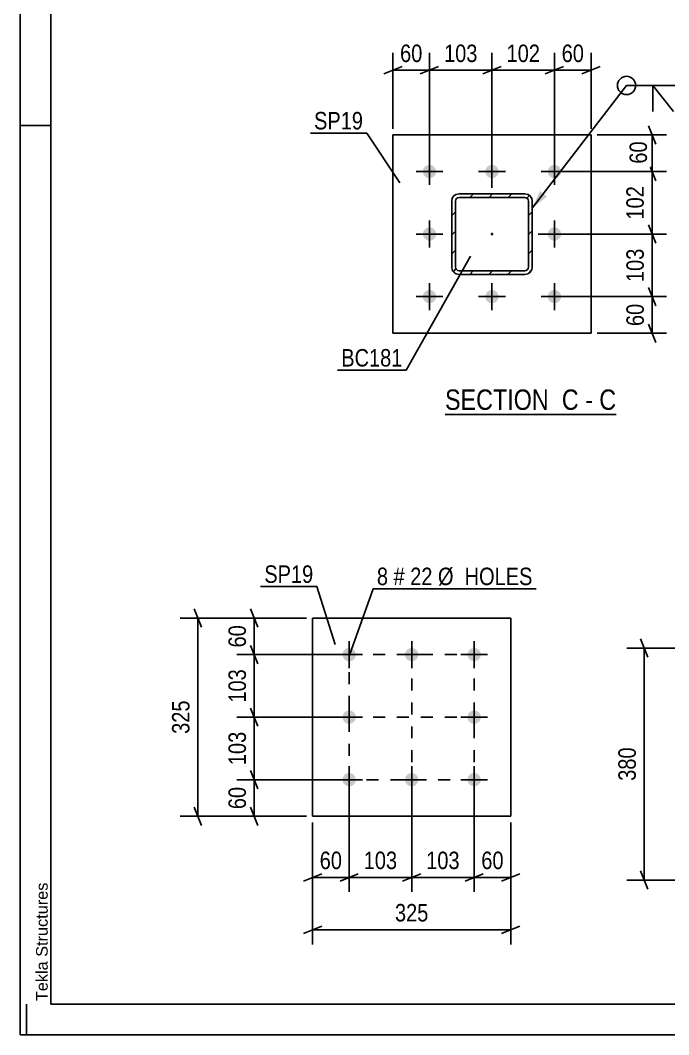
# Model space of a CAD drawing. Header units: millimetres. Extents: x 0 to 841, y 0 to 594.
# Drawn here: x 0 to 106.3, y 0 to 166.2 of the extents above; entities that cross this region are included whole.
import ezdxf

# ---------------------------------------------------------------- set-up
doc = ezdxf.new("R2010")
doc.units = ezdxf.units.MM
doc.linetypes.add('DXK_LINE_DOT2', pattern=[3.9198, 1.9599, -1.9599])
doc.linetypes.add('DXK_LINE_DOT3', pattern=[5.9187, 2.979, -0.9799, 0.9799, -0.9799])
doc.styles.add('Arial', font='arial.ttf', dxfattribs={"height": 0.2})
doc.styles.add('Arial Narrow', font='ARIALN.TTF', dxfattribs={"height": 0.2})

# ---------------------------------------------------------------- blocks, each defined once
blk = doc.blocks.new('Unknown-717034159-1133')
at = {"color": 5, "linetype": 'Continuous'}
for p, q in [((0, 594), (0, 0)), ((5, 589), (5, 5)), ((5, 149), (0, 149)), ((1, 0), (1, 5)), ((5, 5), (836, 5)), ((0, 0), (841, 0))]:
    blk.add_line(p, q, dxfattribs=at)
at = {"color": 174, "linetype": 'Continuous', "style": 'Arial'}
blk.add_text('Tekla Structures', height=1.9102, rotation=90, dxfattribs=at).set_placement((4.5, 5.5))
blk = doc.blocks.new('Unknown-717034159-13 - 2338')
at = {"color": 6, "linetype": 'Continuous'}
blk.add_line((69.66, 101.65), (97.73, 101.65), dxfattribs=at)
at = {"color": 0, "linetype": 'Continuous'}
for points in [[(87.77, 102.4), (87.77, 105.9), (69.66, 105.9), (69.66, 102.4)], [(91.59, 102.4), (91.59, 105.9), (88.82, 105.9), (88.82, 102.4)], [(93.91, 102.4), (93.91, 105.9), (92.64, 105.9), (92.64, 102.4)], [(97.73, 102.4), (97.73, 105.9), (94.96, 105.9), (94.96, 102.4)]]:
    blk.add_wipeout(points, dxfattribs=at)
at = {"color": 7, "linetype": 'Continuous', "style": 'Arial Narrow'}
for s, p in [('SECTION ', (69.66, 102.4)), ('C', (88.82, 102.4)), ('C', (94.96, 102.4)), ('-', (92.64, 102.4))]:
    blk.add_text(s, height=3.34, dxfattribs=at).set_placement(p)
blk = doc.blocks.new('Bolt-717034159-2422 - 2338')
at = {"linetype": 'Continuous'}
for points in [[(67.11, 140.36, -1), (67.11, 142.56, -1)], [(77.36, 140.36, -1), (77.36, 142.56, -1)], [(87.61, 140.36, -1), (87.61, 142.56, -1)], [(67.11, 130.11, -1), (67.11, 132.31, -1)], [(87.61, 130.11, -1), (87.61, 132.31, -1)], [(67.11, 119.86, -1), (67.11, 122.06, -1)], [(77.36, 119.86, -1), (77.36, 122.06, -1)], [(87.61, 119.86, -1), (87.61, 122.06, -1)]]:
    blk.add_hatch(color=1, dxfattribs=at).paths.add_polyline_path(points)
at = {"color": 1, "linetype": 'Continuous'}
for p, q in [((67.11, 139.26), (67.11, 143.66)), ((77.36, 139.26), (77.36, 143.66)), ((87.61, 139.26), (87.61, 143.66)), ((69.31, 141.46), (64.91, 141.46)), ((79.56, 141.46), (75.16, 141.46)), ((89.81, 141.46), (85.41, 141.46)), ((67.11, 129.01), (67.11, 133.41)), ((87.61, 129.01), (87.61, 133.41)), ((69.31, 131.21), (64.91, 131.21)), ((89.81, 131.21), (85.41, 131.21)), ((67.11, 118.76), (67.11, 123.16)), ((77.36, 118.76), (77.36, 123.16)), ((87.61, 118.76), (87.61, 123.16)), ((69.31, 120.96), (64.91, 120.96)), ((79.56, 120.96), (75.16, 120.96)), ((89.81, 120.96), (85.41, 120.96))]:
    blk.add_line(p, q, dxfattribs=at)
blk = doc.blocks.new('Part-717034159-2420 - 2338')
at = {"color": 2, "linetype": 'Continuous'}
for p, q in [((61.11, 147.46), (93.61, 147.46)), ((61.11, 114.96), (61.11, 147.46)), ((93.61, 114.96), (93.61, 147.46)), ((93.61, 114.96), (61.11, 114.96))]:
    blk.add_line(p, q, dxfattribs=at)
at = {"color": 7, "linetype": 'DXK_LINE_DOT2'}
for p, q in [((93.61, 147.46), (61.11, 147.46)), ((93.61, 114.96), (61.11, 114.96))]:
    blk.add_line(p, q, dxfattribs=at)
blk = doc.blocks.new('Part-717034159-2449 - 2338')
at = {"linetype": 'Continuous'}
h = blk.add_hatch(dxfattribs=at)
h.set_pattern_fill('', scale=0.7, style=0, pattern_type=0)
h.set_pattern_definition([(45, (83.2224, 124.701), (-1.57154, 1.57154), [])])
h.paths.add_polyline_path([(82.76, 124.61), (83.22, 124.7), (83.61, 124.96), (83.87, 125.35), (83.96, 125.81), (83.96, 136.61), (83.87, 137.07), (83.61, 137.46), (83.22, 137.72), (82.76, 137.81), (71.96, 137.81), (71.5, 137.72), (71.11, 137.46), (70.85, 137.07), (70.76, 136.61), (70.76, 125.81), (70.85, 125.35), (71.11, 124.96), (71.5, 124.7), (71.96, 124.61)])
h.paths.add_polyline_path([(71.96, 125.21), (71.73, 125.26), (71.54, 125.39), (71.41, 125.58), (71.36, 125.81), (71.36, 136.61), (71.41, 136.84), (71.54, 137.03), (71.73, 137.16), (71.96, 137.21), (82.76, 137.21), (82.99, 137.16), (83.19, 137.03), (83.32, 136.84), (83.36, 136.61), (83.36, 125.81), (83.32, 125.58), (83.19, 125.39), (82.99, 125.26), (82.76, 125.21)])
blk.add_hatch(color=30, dxfattribs=at).paths.add_polyline_path([(77.36, 131.11, -1), (77.36, 131.31, -1)])
at = {"color": 7, "linetype": 'DXK_LINE_DOT2'}
for p, q in [((70.76, 136.61), (70.85, 137.07)), ((70.76, 125.81), (70.76, 136.61)), ((71.41, 136.84), (71.36, 136.61)), ((71.36, 125.81), (71.36, 136.61)), ((71.54, 137.03), (71.41, 136.84)), ((71.5, 137.72), (71.96, 137.81)), ((71.73, 137.16), (71.54, 137.03)), ((71.96, 137.21), (71.73, 137.16)), ((71.96, 137.81), (82.76, 137.81)), ((71.96, 137.21), (82.76, 137.21)), ((82.76, 137.81), (83.22, 137.72)), ((82.99, 137.16), (82.76, 137.21)), ((83.19, 137.03), (82.99, 137.16)), ((83.32, 136.84), (83.19, 137.03)), ((83.36, 136.61), (83.32, 136.84)), ((83.36, 125.81), (83.36, 136.61)), ((83.87, 137.07), (83.96, 136.61)), ((83.96, 125.81), (83.96, 136.61)), ((70.85, 125.35), (70.76, 125.81)), ((71.36, 125.81), (71.41, 125.58)), ((71.41, 125.58), (71.54, 125.39)), ((71.96, 124.61), (71.5, 124.7)), ((71.54, 125.39), (71.73, 125.26)), ((71.73, 125.26), (71.96, 125.21)), ((71.96, 125.21), (82.76, 125.21)), ((82.76, 125.21), (82.99, 125.26)), ((83.22, 124.7), (82.76, 124.61)), ((82.99, 125.26), (83.19, 125.39)), ((83.19, 125.39), (83.32, 125.58)), ((83.32, 125.58), (83.36, 125.81)), ((83.96, 125.81), (83.87, 125.35)), ((71.96, 124.61), (82.76, 124.61))]:
    blk.add_line(p, q, dxfattribs=at)
at = {"color": 2, "linetype": 'Continuous'}
for p, q in [((70.85, 137.07), (70.76, 136.61)), ((70.76, 125.81), (70.76, 136.61)), ((71.36, 136.61), (71.41, 136.84)), ((71.36, 125.81), (71.36, 136.61)), ((71.41, 136.84), (71.54, 137.03)), ((71.96, 137.81), (71.5, 137.72)), ((71.54, 137.03), (71.73, 137.16)), ((71.73, 137.16), (71.96, 137.21)), ((71.96, 137.81), (82.76, 137.81)), ((71.96, 137.21), (82.76, 137.21)), ((83.22, 137.72), (82.76, 137.81)), ((82.76, 137.21), (82.99, 137.16)), ((82.99, 137.16), (83.19, 137.03)), ((83.19, 137.03), (83.32, 136.84)), ((83.32, 136.84), (83.36, 136.61)), ((83.36, 125.81), (83.36, 136.61)), ((83.96, 136.61), (83.87, 137.07)), ((83.96, 125.81), (83.96, 136.61)), ((70.76, 125.81), (70.85, 125.35)), ((71.41, 125.58), (71.36, 125.81)), ((71.54, 125.39), (71.41, 125.58)), ((71.5, 124.7), (71.96, 124.61)), ((71.73, 125.26), (71.54, 125.39)), ((71.96, 125.21), (71.73, 125.26)), ((71.96, 125.21), (82.76, 125.21)), ((82.99, 125.26), (82.76, 125.21)), ((82.76, 124.61), (83.22, 124.7)), ((83.19, 125.39), (82.99, 125.26)), ((83.32, 125.58), (83.19, 125.39)), ((83.36, 125.81), (83.32, 125.58)), ((83.87, 125.35), (83.96, 125.81)), ((71.96, 124.61), (82.76, 124.61))]:
    blk.add_line(p, q, dxfattribs=at)
at = {"color": 7, "linetype": 'DXK_LINE_DOT3'}
blk.add_line((77.36, 131.21), (77.36, 131.21), dxfattribs=at)
at = {"color": 30, "linetype": 'DXK_LINE_DOT3'}
blk.add_line((77.36, 131.21), (77.36, 131.21), dxfattribs=at)
at = {"color": 30, "linetype": 'Continuous'}
blk.add_circle((77.36, 131.21), 0.1, dxfattribs=at)
at = {"color": 7, "linetype": 'DXK_LINE_DOT2'}
for centre, start, end in [((71.96, 136.61), 112.5, 157.5), ((82.76, 136.61), 22.5, 67.5), ((71.96, 125.81), 202.5, 247.5), ((82.76, 125.81), 292.5, 337.5)]:
    blk.add_arc(centre, 1.2, start, end, dxfattribs=at)
at = {"color": 2, "linetype": 'Continuous'}
for centre, start, end in [((71.96, 136.61), 112.5, 157.5), ((82.76, 136.61), 22.5, 67.5), ((71.96, 125.81), 202.5, 247.5), ((82.76, 125.81), 292.5, 337.5)]:
    blk.add_arc(centre, 1.2, start, end, dxfattribs=at)
blk = doc.blocks.new('Bolt-717034159-10711 - 10709')
at = {"linetype": 'Continuous'}
for points in [[(53.94, 63.39, -1), (53.94, 61.19, -1)], [(64.19, 63.39, -1), (64.19, 61.19, -1)], [(74.44, 63.39, -1), (74.44, 61.19, -1)], [(53.94, 53.14, -1), (53.94, 50.94, -1)], [(74.44, 53.14, -1), (74.44, 50.94, -1)], [(53.94, 42.89, -1), (53.94, 40.69, -1)], [(64.19, 42.89, -1), (64.19, 40.69, -1)], [(74.44, 42.89, -1), (74.44, 40.69, -1)]]:
    blk.add_hatch(color=1, dxfattribs=at).paths.add_polyline_path(points)
at = {"color": 1, "linetype": 'Continuous'}
for p, q in [((53.94, 64.49), (53.94, 60.09)), ((64.19, 64.49), (64.19, 60.09)), ((74.44, 64.49), (74.44, 60.09)), ((51.74, 62.29), (56.14, 62.29)), ((61.99, 62.29), (66.39, 62.29)), ((72.24, 62.29), (76.64, 62.29)), ((53.94, 54.24), (53.94, 49.84)), ((74.44, 54.24), (74.44, 49.84)), ((51.74, 52.04), (56.14, 52.04)), ((72.24, 52.04), (76.64, 52.04)), ((53.94, 43.99), (53.94, 39.59)), ((64.19, 43.99), (64.19, 39.59)), ((74.44, 43.99), (74.44, 39.59)), ((51.74, 41.79), (56.14, 41.79)), ((61.99, 41.79), (66.39, 41.79)), ((72.24, 41.79), (76.64, 41.79))]:
    blk.add_line(p, q, dxfattribs=at)
blk = doc.blocks.new('Part-717034159-10710 - 10709')
at = {"color": 2, "linetype": 'Continuous'}
for p, q in [((47.94, 68.29), (47.94, 35.79)), ((80.44, 68.29), (47.94, 68.29)), ((80.44, 35.79), (80.44, 68.29)), ((47.94, 35.79), (80.44, 35.79))]:
    blk.add_line(p, q, dxfattribs=at)
blk = doc.blocks.new('Rectangle-717034159-11099 - 10709')
at = {"color": 1, "linetype": 'DXK_LINE_DOT2'}
blk.add_lwpolyline([(53.94, 62.29), (74.44, 62.29), (74.44, 41.79), (53.94, 41.79), (53.94, 62.29)], close=True, dxfattribs=at)
blk = doc.blocks.new('Line-717034159-11109 - 10709')
at = {"color": 1, "linetype": 'DXK_LINE_DOT2'}
blk.add_line((53.94, 52.04), (74.44, 52.04), dxfattribs=at)
blk = doc.blocks.new('Line-717034159-11116 - 10709')
at = {"color": 1, "linetype": 'DXK_LINE_DOT2'}
blk.add_line((64.19, 62.29), (64.19, 41.79), dxfattribs=at)
blk = doc.blocks.new('StraightDimension-717034159-6726 - 6649')
at = {"color": 7, "linetype": 'Continuous'}
for p, q in [((102.9, 61.85), (101.7, 64.85)), ((119.55, 63.35), (99.45, 63.35)), ((102.3, 25.35), (102.3, 63.35)), ((101.7, 26.85), (102.9, 23.85)), ((119.55, 25.35), (99.45, 25.35))]:
    blk.add_line(p, q, dxfattribs=at)
at = {"color": 0}
blk.add_wipeout([(101.55, 47.69), (97.35, 47.69), (97.35, 41.01), (101.55, 41.01)], dxfattribs=at)
at = {"color": 3, "style": 'Arial Narrow'}
blk.add_text('380', height=2.863, rotation=90.0002, dxfattribs=at).set_placement((100.95, 41.61))
blk = doc.blocks.new('StraightDimension-717034159-2504 - 2338')
at = {"color": 7, "linetype": 'Continuous'}
for p, q in [((61.11, 148.46), (61.11, 160.9)), ((67.11, 142.46), (67.11, 160.9)), ((59.61, 157.45), (62.61, 158.65)), ((61.11, 158.05), (67.11, 158.05)), ((68.61, 158.65), (65.61, 157.45))]:
    blk.add_line(p, q, dxfattribs=at)
at = {"color": 0}
blk.add_wipeout([(66.54, 158.8), (66.54, 163), (61.69, 163), (61.69, 158.8)], dxfattribs=at)
at = {"color": 3, "style": 'Arial Narrow'}
blk.add_text('60', height=2.863, dxfattribs=at).set_placement((62.29, 159.4))
blk = doc.blocks.new('StraightDimension-717034159-2505 - 2338')
at = {"color": 7, "linetype": 'Continuous'}
for p, q in [((67.11, 142.46), (67.11, 160.9)), ((77.36, 138.81), (77.36, 160.9)), ((65.61, 157.45), (68.61, 158.65)), ((67.11, 158.05), (77.36, 158.05)), ((78.86, 158.65), (75.86, 157.45))]:
    blk.add_line(p, q, dxfattribs=at)
at = {"color": 0}
blk.add_wipeout([(75.58, 158.8), (75.58, 163), (68.9, 163), (68.9, 158.8)], dxfattribs=at)
at = {"color": 3, "style": 'Arial Narrow'}
blk.add_text('103', height=2.863, dxfattribs=at).set_placement((69.5, 159.4))
blk = doc.blocks.new('StraightDimension-717034159-2512 - 2338')
at = {"color": 7, "linetype": 'Continuous'}
for p, q in [((77.36, 138.81), (77.36, 160.9)), ((87.61, 142.46), (87.61, 160.9)), ((75.86, 157.45), (78.86, 158.65)), ((77.36, 158.05), (87.61, 158.05)), ((89.11, 158.65), (86.11, 157.45))]:
    blk.add_line(p, q, dxfattribs=at)
at = {"color": 0}
blk.add_wipeout([(85.83, 158.8), (85.83, 163), (79.15, 163), (79.15, 158.8)], dxfattribs=at)
at = {"color": 3, "style": 'Arial Narrow'}
blk.add_text('102', height=2.863, dxfattribs=at).set_placement((79.75, 159.4))
blk = doc.blocks.new('StraightDimension-717034159-2519 - 2338')
at = {"color": 7, "linetype": 'Continuous'}
for p, q in [((87.61, 142.46), (87.61, 160.9)), ((93.61, 148.46), (93.61, 160.9)), ((86.11, 157.45), (89.11, 158.65)), ((87.61, 158.05), (93.61, 158.05)), ((95.11, 158.65), (92.11, 157.45))]:
    blk.add_line(p, q, dxfattribs=at)
at = {"color": 0}
blk.add_wipeout([(93.04, 158.8), (93.04, 163), (88.19, 163), (88.19, 158.8)], dxfattribs=at)
at = {"color": 3, "style": 'Arial Narrow'}
blk.add_text('60', height=2.863, dxfattribs=at).set_placement((88.79, 159.4))
blk = doc.blocks.new('StraightDimension-717034159-2521 - 2338')
at = {"color": 7, "linetype": 'Continuous'}
for p, q in [((103.01, 122.46), (104.21, 119.46)), ((88.61, 120.96), (106.01, 120.96)), ((103.61, 114.96), (103.61, 120.96)), ((104.21, 113.46), (103.01, 116.46)), ((94.61, 114.96), (106.01, 114.96))]:
    blk.add_line(p, q, dxfattribs=at)
at = {"color": 0}
blk.add_wipeout([(102.86, 120.39), (98.66, 120.39), (98.66, 115.53), (102.86, 115.53)], dxfattribs=at)
at = {"color": 3, "style": 'Arial Narrow'}
blk.add_text('60', height=2.863, rotation=90.0002, dxfattribs=at).set_placement((102.26, 116.13))
blk = doc.blocks.new('StraightDimension-717034159-2522 - 2338')
at = {"color": 7, "linetype": 'Continuous'}
for p, q in [((103.01, 132.71), (104.21, 129.71)), ((84.96, 131.21), (106.01, 131.21)), ((103.61, 120.96), (103.61, 131.21)), ((104.21, 119.46), (103.01, 122.46)), ((88.61, 120.96), (106.01, 120.96))]:
    blk.add_line(p, q, dxfattribs=at)
at = {"color": 0}
blk.add_wipeout([(102.86, 129.43), (98.66, 129.43), (98.66, 122.74), (102.86, 122.74)], dxfattribs=at)
at = {"color": 3, "style": 'Arial Narrow'}
blk.add_text('103', height=2.863, rotation=90.0002, dxfattribs=at).set_placement((102.26, 123.34))
blk = doc.blocks.new('StraightDimension-717034159-2527 - 2338')
at = {"color": 7, "linetype": 'Continuous'}
for p, q in [((88.61, 141.46), (106.01, 141.46)), ((103.01, 142.96), (104.21, 139.96)), ((103.61, 131.21), (103.61, 141.46)), ((104.21, 129.71), (103.01, 132.71)), ((84.96, 131.21), (106.01, 131.21))]:
    blk.add_line(p, q, dxfattribs=at)
at = {"color": 0}
blk.add_wipeout([(102.86, 139.68), (98.66, 139.68), (98.66, 132.99), (102.86, 132.99)], dxfattribs=at)
at = {"color": 3, "style": 'Arial Narrow'}
blk.add_text('102', height=2.863, rotation=90.0002, dxfattribs=at).set_placement((102.26, 133.59))
blk = doc.blocks.new('StraightDimension-717034159-2532 - 2338')
at = {"color": 7, "linetype": 'Continuous'}
for p, q in [((103.01, 148.96), (104.21, 145.96)), ((94.61, 147.46), (106.01, 147.46)), ((103.61, 141.46), (103.61, 147.46)), ((88.61, 141.46), (106.01, 141.46)), ((104.21, 139.96), (103.01, 142.96))]:
    blk.add_line(p, q, dxfattribs=at)
at = {"color": 0}
blk.add_wipeout([(103.38, 147), (99.18, 147), (99.18, 142.15), (103.38, 142.15)], dxfattribs=at)
at = {"color": 3, "style": 'Arial Narrow'}
blk.add_text('60', height=2.863, rotation=90.0002, dxfattribs=at).set_placement((102.78, 142.75))
blk = doc.blocks.new('StraightDimension-717034159-10853 - 10709')
at = {"color": 7, "linetype": 'Continuous'}
for p, q in [((46.94, 68.29), (35.51, 68.29)), ((37.76, 69.79), (38.96, 66.79)), ((38.36, 62.29), (38.36, 68.29)), ((38.96, 60.79), (37.76, 63.79)), ((52.94, 62.29), (35.51, 62.29))]:
    blk.add_line(p, q, dxfattribs=at)
at = {"color": 0}
blk.add_wipeout([(37.61, 67.72), (33.41, 67.72), (33.41, 62.86), (37.61, 62.86)], dxfattribs=at)
at = {"color": 3, "style": 'Arial Narrow'}
blk.add_text('60', height=2.863, rotation=90.0002, dxfattribs=at).set_placement((37.01, 63.46))
blk = doc.blocks.new('StraightDimension-717034159-10854 - 10709')
at = {"color": 7, "linetype": 'Continuous'}
for p, q in [((37.76, 63.79), (38.96, 60.79)), ((52.94, 62.29), (35.51, 62.29)), ((38.36, 52.04), (38.36, 62.29)), ((38.96, 50.54), (37.76, 53.54)), ((52.94, 52.04), (35.51, 52.04))]:
    blk.add_line(p, q, dxfattribs=at)
at = {"color": 0}
blk.add_wipeout([(37.61, 60.51), (33.41, 60.51), (33.41, 53.82), (37.61, 53.82)], dxfattribs=at)
at = {"color": 3, "style": 'Arial Narrow'}
blk.add_text('103', height=2.863, rotation=90.0002, dxfattribs=at).set_placement((37.01, 54.42))
blk = doc.blocks.new('StraightDimension-717034159-10855 - 10709')
at = {"color": 7, "linetype": 'Continuous'}
for p, q in [((37.76, 53.54), (38.96, 50.54)), ((52.94, 52.04), (35.51, 52.04)), ((38.36, 41.79), (38.36, 52.04)), ((38.96, 40.29), (37.76, 43.29)), ((52.94, 41.79), (35.51, 41.79))]:
    blk.add_line(p, q, dxfattribs=at)
at = {"color": 0}
blk.add_wipeout([(37.61, 50.26), (33.41, 50.26), (33.41, 43.57), (37.61, 43.57)], dxfattribs=at)
at = {"color": 3, "style": 'Arial Narrow'}
blk.add_text('103', height=2.863, rotation=90.0002, dxfattribs=at).set_placement((37.01, 44.17))
blk = doc.blocks.new('StraightDimension-717034159-10856 - 10709')
at = {"color": 7, "linetype": 'Continuous'}
for p, q in [((37.76, 43.29), (38.96, 40.29)), ((52.94, 41.79), (35.51, 41.79)), ((38.36, 35.79), (38.36, 41.79)), ((38.96, 34.29), (37.76, 37.29)), ((46.94, 35.79), (35.51, 35.79))]:
    blk.add_line(p, q, dxfattribs=at)
at = {"color": 0}
blk.add_wipeout([(37.61, 41.22), (33.41, 41.22), (33.41, 36.36), (37.61, 36.36)], dxfattribs=at)
at = {"color": 3, "style": 'Arial Narrow'}
blk.add_text('60', height=2.863, rotation=90.0002, dxfattribs=at).set_placement((37.01, 36.96))
blk = doc.blocks.new('StraightDimension-717034159-10869 - 10709')
at = {"color": 7, "linetype": 'Continuous'}
for p, q in [((46.94, 68.29), (26.25, 68.29)), ((29.7, 66.79), (28.5, 69.79)), ((29.1, 35.79), (29.1, 68.29)), ((28.5, 37.29), (29.7, 34.29)), ((46.94, 35.79), (26.25, 35.79))]:
    blk.add_line(p, q, dxfattribs=at)
at = {"color": 0}
blk.add_wipeout([(28.35, 55.38), (24.15, 55.38), (24.15, 48.7), (28.35, 48.7)], dxfattribs=at)
at = {"color": 3, "style": 'Arial Narrow'}
blk.add_text('325', height=2.863, rotation=90.0002, dxfattribs=at).set_placement((27.75, 49.3))
blk = doc.blocks.new('StraightDimension-717034159-10873 - 10709')
at = {"color": 7, "linetype": 'Continuous'}
for p, q in [((74.44, 40.79), (74.44, 23.39)), ((80.44, 34.79), (80.44, 23.39)), ((72.94, 25.19), (75.94, 26.39)), ((74.44, 25.79), (80.44, 25.79)), ((81.94, 26.39), (78.94, 25.19))]:
    blk.add_line(p, q, dxfattribs=at)
at = {"color": 0}
blk.add_wipeout([(79.87, 26.54), (79.87, 30.74), (75.01, 30.74), (75.01, 26.54)], dxfattribs=at)
at = {"color": 3, "style": 'Arial Narrow'}
blk.add_text('60', height=2.863, dxfattribs=at).set_placement((75.61, 27.14))
blk = doc.blocks.new('StraightDimension-717034159-10874 - 10709')
at = {"color": 7, "linetype": 'Continuous'}
for p, q in [((64.19, 40.79), (64.19, 23.39)), ((74.44, 40.79), (74.44, 23.39)), ((62.69, 25.19), (65.69, 26.39)), ((64.19, 25.79), (74.44, 25.79)), ((75.94, 26.39), (72.94, 25.19))]:
    blk.add_line(p, q, dxfattribs=at)
at = {"color": 0}
blk.add_wipeout([(72.66, 26.54), (72.66, 30.74), (65.97, 30.74), (65.97, 26.54)], dxfattribs=at)
at = {"color": 3, "style": 'Arial Narrow'}
blk.add_text('103', height=2.863, dxfattribs=at).set_placement((66.57, 27.14))
blk = doc.blocks.new('StraightDimension-717034159-10875 - 10709')
at = {"color": 7, "linetype": 'Continuous'}
for p, q in [((53.94, 40.79), (53.94, 23.39)), ((64.19, 40.79), (64.19, 23.39)), ((52.44, 25.19), (55.44, 26.39)), ((53.94, 25.79), (64.19, 25.79)), ((65.69, 26.39), (62.69, 25.19))]:
    blk.add_line(p, q, dxfattribs=at)
at = {"color": 0}
blk.add_wipeout([(62.41, 26.54), (62.41, 30.74), (55.72, 30.74), (55.72, 26.54)], dxfattribs=at)
at = {"color": 3, "style": 'Arial Narrow'}
blk.add_text('103', height=2.863, dxfattribs=at).set_placement((56.32, 27.14))
blk = doc.blocks.new('StraightDimension-717034159-10876 - 10709')
at = {"color": 7, "linetype": 'Continuous'}
for p, q in [((53.94, 40.79), (53.94, 23.39)), ((47.94, 34.79), (47.94, 23.39)), ((46.44, 25.19), (49.44, 26.39)), ((47.94, 25.79), (53.94, 25.79)), ((55.44, 26.39), (52.44, 25.19))]:
    blk.add_line(p, q, dxfattribs=at)
at = {"color": 0}
blk.add_wipeout([(53.37, 26.54), (53.37, 30.74), (48.51, 30.74), (48.51, 26.54)], dxfattribs=at)
at = {"color": 3, "style": 'Arial Narrow'}
blk.add_text('60', height=2.863, dxfattribs=at).set_placement((49.11, 27.14))
blk = doc.blocks.new('StraightDimension-717034159-10889 - 10709')
at = {"color": 7, "linetype": 'Continuous'}
for p, q in [((47.94, 34.79), (47.94, 14.81)), ((80.44, 34.79), (80.44, 14.81)), ((49.44, 17.81), (46.44, 16.61)), ((47.94, 17.21), (80.44, 17.21)), ((78.94, 16.61), (81.94, 17.81))]:
    blk.add_line(p, q, dxfattribs=at)
at = {"color": 0}
blk.add_wipeout([(67.53, 17.96), (67.53, 22.16), (60.85, 22.16), (60.85, 17.96)], dxfattribs=at)
at = {"color": 3, "style": 'Arial Narrow'}
blk.add_text('325', height=2.863, dxfattribs=at).set_placement((61.45, 18.56))
blk = doc.blocks.new('WeldMark-717034159-2533 - 2338')
at = {"linetype": 'Continuous'}
blk.add_hatch(color=30, dxfattribs=at).paths.add_polyline_path([(86.39, 137.36), (83.96, 135.44), (85.2, 138.28)])
at = {"color": 30, "linetype": 'Continuous'}
for p, q in [((83.96, 135.44), (99.43, 155.56)), ((99.43, 155.56), (108.43, 155.56))]:
    blk.add_line(p, q, dxfattribs=at)
at = {"color": 3, "linetype": 'Continuous'}
for q in [(107.15, 151.27), (103.72, 151.27)]:
    blk.add_line((103.72, 155.56), q, dxfattribs=at)
for start, end in [(90, 270), (270, 90)]:
    blk.add_arc((99.43, 155.56), 1.5, start, end, dxfattribs=at)
at = {"color": 0, "linetype": 'Continuous'}
blk.add_wipeout([(119.81, 154.66), (119.81, 157.66), (112.03, 157.66), (112.03, 154.66)], dxfattribs=at)
blk.add_wipeout([(119.81, 154.66), (119.81, 157.66), (112.03, 157.66), (112.03, 154.66)], dxfattribs=at)
at = {"color": 3, "linetype": 'Continuous'}
for q in [(112.72, 159.84), (112.72, 151.27)]:
    blk.add_line((108.43, 155.56), q, dxfattribs=at)
at = {"color": 3, "linetype": 'Continuous', "style": 'Arial'}
blk.add_text('TYP', height=2.865, dxfattribs=at).set_placement((112.03, 154.66))
blk = doc.blocks.new('Mark-717034159-2445 - 2338')
at = {"color": 0}
blk.add_wipeout([(62.69, 109.5), (62.69, 112.5), (52.64, 112.5), (52.64, 109.5)], dxfattribs=at)
blk.add_wipeout([(62.69, 109.5), (62.69, 112.5), (52.64, 112.5), (52.64, 109.5)], dxfattribs=at)
at = {"color": 30, "linetype": 'Continuous'}
for p in [(73.82, 127.57), (52.04, 108.9)]:
    blk.add_line(p, (63.29, 108.9), dxfattribs=at)
at = {"color": 3, "style": 'Arial Narrow'}
blk.add_text('BC181', height=2.863, dxfattribs=at).set_placement((52.64, 109.5))
blk = doc.blocks.new('Mark-717034159-2416 - 2338')
at = {"color": 0}
blk.add_wipeout([(56.22, 148.36), (56.22, 151.36), (48.18, 151.36), (48.18, 148.36)], dxfattribs=at)
blk.add_wipeout([(56.22, 148.36), (56.22, 151.36), (48.18, 151.36), (48.18, 148.36)], dxfattribs=at)
at = {"color": 30, "linetype": 'Continuous'}
for p in [(47.58, 147.76), (62.23, 139.6)]:
    blk.add_line(p, (56.82, 147.76), dxfattribs=at)
at = {"color": 3, "style": 'Arial Narrow'}
blk.add_text('SP19', height=2.863, dxfattribs=at).set_placement((48.18, 148.36))
blk = doc.blocks.new('Mark-717034159-10902 - 10709')
at = {"color": 0}
blk.add_wipeout([(48.05, 74.05), (48.05, 77.05), (40.02, 77.05), (40.02, 74.05)], dxfattribs=at)
blk.add_wipeout([(48.05, 74.05), (48.05, 77.05), (40.02, 77.05), (40.02, 74.05)], dxfattribs=at)
at = {"color": 30, "linetype": 'Continuous'}
for p in [(39.42, 73.45), (51.67, 63.93)]:
    blk.add_line(p, (48.65, 73.45), dxfattribs=at)
at = {"color": 3, "style": 'Arial Narrow'}
blk.add_text('SP19', height=2.863, dxfattribs=at).set_placement((40.02, 74.05))
blk = doc.blocks.new('Mark-717034159-10905 - 10709')
at = {"color": 0}
for points in [[(60.32, 73.68), (60.32, 76.68), (58.49, 76.68), (58.49, 73.68)], [(63.05, 73.68), (63.05, 76.68), (61.22, 76.68), (61.22, 73.68)], [(67.6, 73.68), (67.6, 76.68), (63.95, 76.68), (63.95, 73.68)], [(84.03, 73.68), (84.03, 76.68), (68.5, 76.68), (68.5, 73.68)]]:
    blk.add_wipeout(points, dxfattribs=at)
for points in [[(60.32, 73.68), (60.32, 76.68), (58.49, 76.68), (58.49, 73.68)], [(63.05, 73.68), (63.05, 76.68), (61.22, 76.68), (61.22, 73.68)], [(67.6, 73.68), (67.6, 76.68), (63.95, 76.68), (63.95, 73.68)], [(84.03, 73.68), (84.03, 76.68), (68.5, 76.68), (68.5, 73.68)]]:
    blk.add_wipeout(points, dxfattribs=at)
at = {"color": 7, "linetype": 'Continuous'}
for p, q in [((53.98, 62.19), (57.89, 73.08)), ((57.89, 73.08), (84.63, 73.08))]:
    blk.add_line(p, q, dxfattribs=at)
at = {"color": 3, "style": 'Arial Narrow'}
for s, height, p in [('8', 2.86, (58.49, 73.68)), ('#', 2.86, (61.22, 73.68)), ('22', 2.863, (63.95, 73.68)), ('Ø  HOLES', 2.863, (68.5, 73.68))]:
    blk.add_text(s, height=height, dxfattribs=at).set_placement(p)

msp = doc.modelspace()

# ---------------------------------------------------------------- block references
for name in ['Unknown-717034159-1133', 'Part-717034159-2420 - 2338', 'Bolt-717034159-2422 - 2338', 'Part-717034159-2449 - 2338', 'Part-717034159-10710 - 10709', 'Bolt-717034159-10711 - 10709', 'Rectangle-717034159-11099 - 10709', 'Line-717034159-11116 - 10709', 'Line-717034159-11109 - 10709']:
    msp.add_blockref(name, (0, 0))

# ---------------------------------------------------------------- next in the draw order: block references
for name in ['StraightDimension-717034159-2504 - 2338', 'Mark-717034159-2445 - 2338', 'StraightDimension-717034159-2521 - 2338', 'Unknown-717034159-13 - 2338', 'Mark-717034159-10905 - 10709', 'StraightDimension-717034159-10853 - 10709', 'StraightDimension-717034159-6726 - 6649', 'StraightDimension-717034159-10873 - 10709']:
    msp.add_blockref(name, (0, 0))

# ---------------------------------------------------------------- next in the draw order: block references
for name in ['StraightDimension-717034159-2505 - 2338', 'Mark-717034159-2416 - 2338', 'StraightDimension-717034159-2522 - 2338', 'StraightDimension-717034159-10854 - 10709', 'StraightDimension-717034159-10874 - 10709']:
    msp.add_blockref(name, (0, 0))

# ---------------------------------------------------------------- next in the draw order: block references
for name in ['StraightDimension-717034159-2512 - 2338', 'StraightDimension-717034159-10855 - 10709']:
    msp.add_blockref(name, (0, 0))

# ---------------------------------------------------------------- next in the draw order: block references
for name in ['StraightDimension-717034159-2519 - 2338', 'StraightDimension-717034159-10856 - 10709']:
    msp.add_blockref(name, (0, 0))

# ---------------------------------------------------------------- next in the draw order: block references
for name in ['StraightDimension-717034159-2527 - 2338', 'StraightDimension-717034159-10869 - 10709', 'StraightDimension-717034159-10875 - 10709']:
    msp.add_blockref(name, (0, 0))

# ---------------------------------------------------------------- next in the draw order: block references
for name in ['StraightDimension-717034159-2532 - 2338', 'Mark-717034159-10902 - 10709', 'StraightDimension-717034159-10876 - 10709']:
    msp.add_blockref(name, (0, 0))

# ---------------------------------------------------------------- next in the draw order: block references
for name in ['WeldMark-717034159-2533 - 2338', 'StraightDimension-717034159-10889 - 10709']:
    msp.add_blockref(name, (0, 0))

doc.saveas('drawing.dxf')
